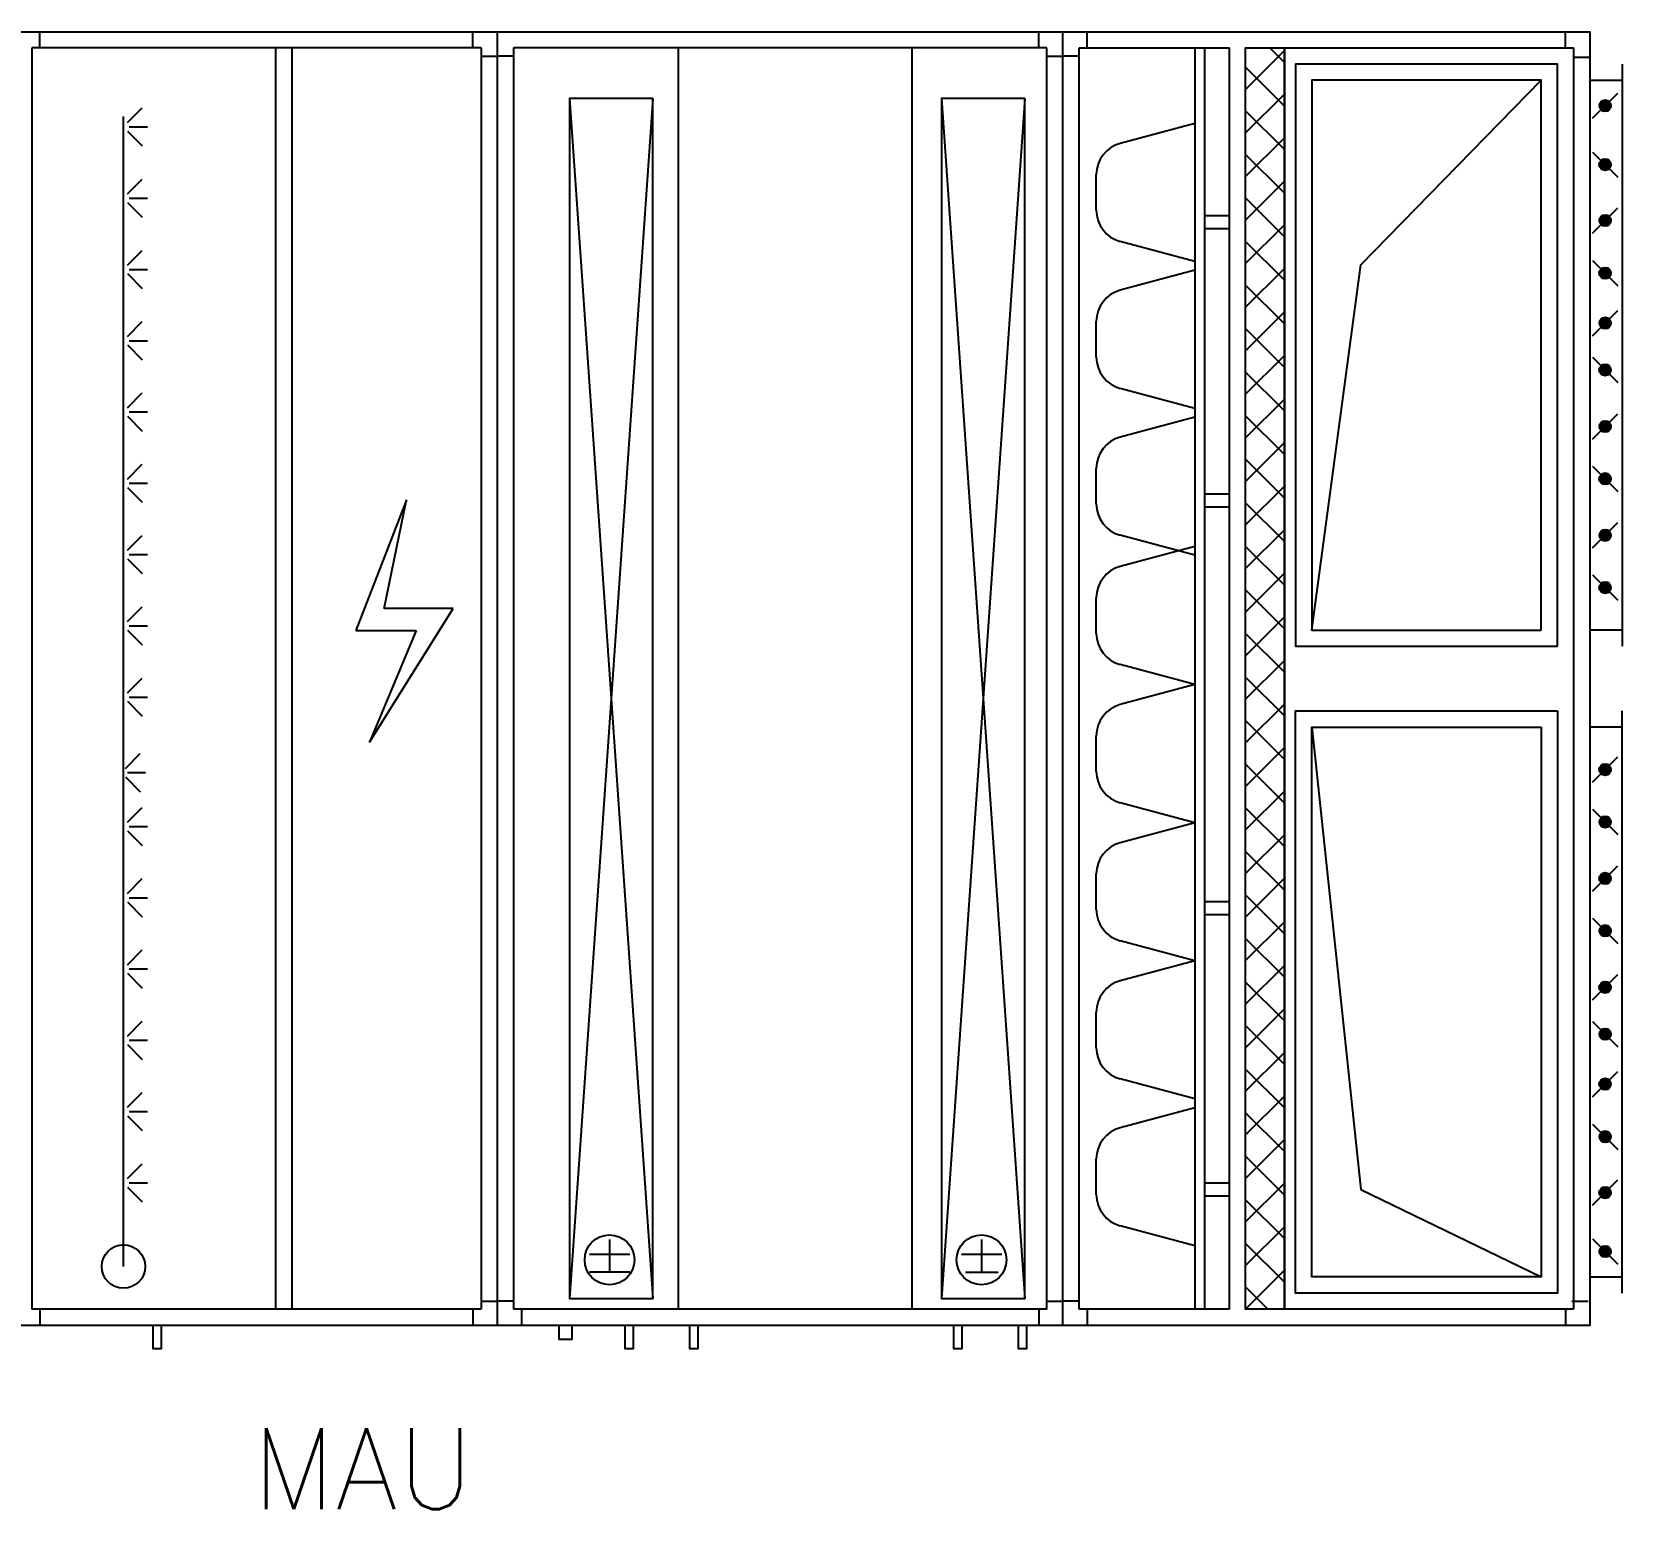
# Model space of a CAD drawing. Header units: millimetres. Extents: x -69706 to 52883, y -6882 to 68885.
# Drawn here: x 8259 to 13179, y 22637 to 27206 of the extents above; entities that cross this region are included whole.
import ezdxf

# ---------------------------------------------------------------- set-up
doc = ezdxf.new("R2010")
doc.units = ezdxf.units.MM
doc.layers.add('ac-SB', color=7, linetype='Continuous', lineweight=13)
doc.layers.add('M-HVAC-TEXT', color=7, linetype='Continuous')
doc.styles.get("Standard").update_dxf_attribs({"font": 'arial.ttf'})

# ---------------------------------------------------------------- blocks, each defined once
blk = doc.blocks.new('A$C15852BBE')
at = {"layer": 'ac-SB', "lineweight": 25}
h = blk.add_hatch(dxfattribs=at)
h.set_pattern_fill('ANSI37', color=256, scale=30)
h.set_pattern_definition([(135, (2546920.57, 3496521.33), (67.351921, 67.351921), []), (45, (2546920.57, 3496521.33), (67.351921, -67.351921), [])])
h.paths.add_polyline_path([(1045.2, 3950), (1165.2, 3950), (1165.2, 50), (1045.2, 50)])
at = {"layer": 'ac-SB', "lineweight": -3}
h = blk.add_hatch(color=256, dxfattribs=at)
edge = h.paths.add_edge_path()
edge.add_arc((52.8, 3771.6), 17.9, 0, 360)
h = blk.add_hatch(color=256, dxfattribs=at)
edge = h.paths.add_edge_path()
edge.add_arc((52.9, 3589.3), 17.9, 0, 360)
h = blk.add_hatch(color=256, dxfattribs=at)
edge = h.paths.add_edge_path()
edge.add_arc((52.8, 3416.6), 17.9, 0, 360)
h = blk.add_hatch(color=256, dxfattribs=at)
edge = h.paths.add_edge_path()
edge.add_arc((52.9, 3253.7), 17.9, 0, 360)
h = blk.add_hatch(color=256, dxfattribs=at)
edge = h.paths.add_edge_path()
edge.add_arc((52.8, 3099.5), 17.9, 0, 360)
h = blk.add_hatch(color=256, dxfattribs=at)
edge = h.paths.add_edge_path()
edge.add_arc((52.9, 2954.4), 17.9, 0, 360)
h = blk.add_hatch(color=256, dxfattribs=at)
edge = h.paths.add_edge_path()
edge.add_arc((52.8, 2779.7), 17.9, 0, 360)
h = blk.add_hatch(color=256, dxfattribs=at)
edge = h.paths.add_edge_path()
edge.add_arc((52.9, 2617.9), 17.9, 0, 360)
h = blk.add_hatch(color=256, dxfattribs=at)
edge = h.paths.add_edge_path()
edge.add_arc((52.8, 2443.2), 17.9, 0, 360)
h = blk.add_hatch(color=256, dxfattribs=at)
edge = h.paths.add_edge_path()
edge.add_arc((52.9, 2281.4), 17.9, 0, 360)
h = blk.add_hatch(color=256, dxfattribs=at)
edge = h.paths.add_edge_path()
edge.add_arc((52.9, 1718.6), 17.9, 0, 360)
h = blk.add_hatch(color=256, dxfattribs=at)
edge = h.paths.add_edge_path()
edge.add_arc((52.8, 1556.8), 17.9, 0, 360)
h = blk.add_hatch(color=256, dxfattribs=at)
edge = h.paths.add_edge_path()
edge.add_arc((52.9, 1382.1), 17.9, 0, 360)
h = blk.add_hatch(color=256, dxfattribs=at)
edge = h.paths.add_edge_path()
edge.add_arc((52.8, 1220.3), 17.9, 0, 360)
h = blk.add_hatch(color=256, dxfattribs=at)
edge = h.paths.add_edge_path()
edge.add_arc((52.9, 1045.6), 17.9, 0, 360)
h = blk.add_hatch(color=256, dxfattribs=at)
edge = h.paths.add_edge_path()
edge.add_arc((52.8, 900.5), 17.9, 0, 360)
h = blk.add_hatch(color=256, dxfattribs=at)
edge = h.paths.add_edge_path()
edge.add_arc((52.9, 746.3), 17.9, 0, 360)
h = blk.add_hatch(color=256, dxfattribs=at)
edge = h.paths.add_edge_path()
edge.add_arc((52.8, 583.4), 17.9, 0, 360)
h = blk.add_hatch(color=256, dxfattribs=at)
edge = h.paths.add_edge_path()
edge.add_arc((52.9, 410.7), 17.9, 0, 360)
h = blk.add_hatch(color=256, dxfattribs=at)
edge = h.paths.add_edge_path()
edge.add_arc((52.8, 228.4), 17.9, 0, 360)
at = {"layer": 'ac-SB', "lineweight": 25}
for p, q in [((100.2, 0), (100.2, 4000)), ((175.2, 3950), (175.2, 4000)), ((1655.2, 3950), (1655.2, 4000)), ((1730.2, 4000), (1730.2, 0)), ((1730.2, 4000), (1730.2, 0)), ((1805.2, 3950), (1805.2, 4000)), ((3405.5, 3950), (3405.5, 4000)), ((3480.5, 0), (3480.5, 4000)), ((3555.5, 3950), (3555.5, 4000)), ((4895.2, 3950), (4895.2, 4000)), ((150.2, 3950), (1165.2, 3950)), ((150.2, 50), (150.2, 3950)), ((1045.2, 3950), (1045.2, 50)), ((1165.2, 3950), (1165.2, 50)), ((1165.2, 3950), (1165.2, 50)), ((1215.2, 3950), (1680.2, 3950)), ((1215.2, 3950), (1215.2, 50)), ((1292, 50), (1292, 3950)), ((1322, 50), (1322, 3950)), ((1680.2, 3950), (1680.2, 50)), ((1780.2, 3950), (3430.5, 3950)), ((1780.2, 3950), (1780.2, 50)), ((2197.1, 3950), (2197.1, 50)), ((2197.1, 3950), (2197.1, 50)), ((2919.2, 3950), (2919.2, 50)), ((3430.5, 50), (3430.5, 3950)), ((3530.5, 3950), (4920.2, 3950)), ((3530.5, 50), (3530.5, 3950)), ((4116.1, 50), (4116.1, 3950)), ((4166.1, 50), (4166.1, 3950)), ((4920.2, 50), (4920.2, 3950)), ((155.7, 3925), (105.7, 3925)), ((1680.2, 3925), (1730.2, 3925)), ((1780.2, 3925), (1730.2, 3925)), ((2105.8, 206.5), (1847.8, 3916.4)), ((1847.8, 206.5), (2105.8, 3916.4)), ((2998.6, 206.5), (3256.6, 3916.4)), ((3256.6, 206.5), (2998.6, 3916.4)), ((3430.5, 3925), (3480.5, 3925)), ((3530.5, 3925), (3480.5, 3925)), ((808.2, 3579.5), (250.2, 3850)), ((1930.3, 3836.8), (2031.4, 3836.8)), ((1982, 3734.2), (1982, 3836.8)), ((3070.5, 3835.2), (3195.2, 3835.2)), ((3132.7, 3734.2), (3132.7, 3836.8)), ((4636.8, 3818.1), (4636.8, 261.6)), ((1322, 3753.9), (1552.8, 3692)), ((1919.6, 3780.6), (2044.4, 3780.6)), ((3070.3, 3780.6), (3195.1, 3780.6)), ((1215.2, 3599.9), (1292, 3599.9)), ((1626.9, 3595.4), (1626.9, 3485.2)), ((4624.7, 3572.2), (4578.9, 3618.1)), ((960.2, 2150), (808.2, 3579.5)), ((1215.2, 3559.9), (1292, 3559.9)), ((4619, 3559.1), (4562.2, 3559.1)), ((4624.7, 3546), (4578.9, 3500.1)), ((4624.7, 3351.8), (4578.9, 3397.7)), ((1322, 3326.8), (1552.8, 3388.6)), ((1322, 3299.7), (1552.8, 3237.9)), ((4619, 3338.7), (4562.2, 3338.7)), ((4624.7, 3325.6), (4578.9, 3279.7)), ((4624.7, 3131.4), (4578.9, 3177.3)), ((1626.9, 3141.3), (1626.9, 3031.1)), ((4619, 3118.3), (4562.2, 3118.3)), ((4624.7, 3105.2), (4578.9, 3059.3)), ((4624.7, 2911), (4578.9, 2956.9)), ((1322, 2872.6), (1552.8, 2934.5)), ((1322, 2872.6), (1552.8, 2810.8)), ((4619, 2897.9), (4562.2, 2897.9)), ((4624.7, 2884.8), (4578.9, 2838.9)), ((1215.2, 2730), (1292, 2730)), ((1626.9, 2714.2), (1626.9, 2604)), ((4624.7, 2690.6), (4578.9, 2736.5)), ((1215.2, 2690), (1292, 2690)), ((4619, 2677.5), (4562.2, 2677.5)), ((4624.7, 2664.4), (4578.9, 2618.5)), ((4624.7, 2470.2), (4578.9, 2516.1)), ((4624.7, 2470.2), (4578.9, 2516.1)), ((1322, 2445.5), (1552.8, 2507.4)), ((1322, 2445.5), (1552.8, 2383.7)), ((4619, 2457.1), (4562.2, 2457.1)), ((4619, 2457.1), (4562.2, 2457.1)), ((4624.7, 2444), (4578.9, 2398.1)), ((4624.7, 2444), (4578.9, 2398.1)), ((4630.5, 2303.7), (4584.6, 2349.6)), ((1626.9, 2287.1), (1626.9, 2176.9)), ((4624.7, 2290.6), (4568, 2290.6)), ((4630.5, 2277.5), (4584.6, 2231.6)), ((3875.1, 2196.2), (3616.6, 1783.1)), ((3731.1, 1851.5), (3875.1, 2196.2)), ((4624.7, 2070.2), (4578.9, 2116.1)), ((1322, 2018.5), (1552.8, 2080.3)), ((1322, 2018.5), (1552.8, 1956.6)), ((4619, 2057.1), (4562.2, 2057.1)), ((4624.7, 2044), (4578.9, 1998.1)), ((4624.7, 1849.8), (4578.9, 1895.7)), ((960.2, 1850), (808.2, 720.5)), ((1626.9, 1860), (1626.9, 1749.8)), ((3918, 1851.6), (3731.1, 1851.5)), ((3760.8, 1446.8), (3918, 1851.6)), ((4619, 1836.7), (4562.2, 1836.7)), ((4624.7, 1823.6), (4578.9, 1777.7)), ((3616.6, 1783.1), (3830.4, 1783.1)), ((3830.4, 1783.1), (3760.8, 1446.8)), ((4624.7, 1629.4), (4578.9, 1675.3)), ((1322, 1591.4), (1552.8, 1653.2)), ((1322, 1618.5), (1552.8, 1556.6)), ((4619, 1616.3), (4562.2, 1616.3)), ((4624.7, 1603.2), (4578.9, 1557.3)), ((1215.2, 1469.7), (1292, 1469.7)), ((1215.2, 1429.7), (1292, 1429.7)), ((1626.9, 1460), (1626.9, 1349.8)), ((4624.7, 1409), (4578.9, 1454.9)), ((4619, 1395.9), (4562.2, 1395.9)), ((4624.7, 1382.8), (4578.9, 1336.9)), ((1322, 1191.4), (1552.8, 1253.2)), ((4624.7, 1188.6), (4578.9, 1234.5)), ((1322, 1164.3), (1552.8, 1102.4)), ((4619, 1175.5), (4562.2, 1175.5)), ((4624.7, 1162.4), (4578.9, 1116.5)), ((1626.9, 1005.9), (1626.9, 895.6)), ((4624.7, 968.2), (4578.9, 1014.1)), ((4619, 955.1), (4562.2, 955.1)), ((4624.7, 942), (4578.9, 896.1)), ((1322, 737.2), (1552.8, 799.1)), ((4624.7, 747.8), (4578.9, 793.7)), ((808.2, 720.5), (250.2, 150)), ((1322, 710.1), (1552.8, 648.3)), ((4619, 734.7), (4562.2, 734.7)), ((4624.7, 721.6), (4578.9, 675.7)), ((1215.2, 609.4), (1292, 609.4)), ((1215.2, 569.4), (1292, 569.4)), ((1626.9, 551.7), (1626.9, 441.5)), ((4624.7, 527.4), (4578.9, 573.3)), ((4619, 514.3), (4562.2, 514.3)), ((4624.7, 501.2), (4578.9, 455.3)), ((1322, 283), (1552.8, 344.9)), ((4624.7, 307), (4578.9, 352.9)), ((4619, 293.9), (4562.2, 293.9)), ((4624.7, 280.8), (4578.9, 234.9)), ((150.2, 78), (100.2, 78)), ((1165.2, 50), (150.2, 50)), ((175.2, 50), (175.2, 0)), ((1680.2, 50), (1215.2, 50)), ((1655.2, 50), (1655.2, 0)), ((1680.2, 75), (1730.2, 75)), ((1780.2, 75), (1730.2, 75)), ((1780.2, 50), (3430.5, 50)), ((1805.2, 50), (1805.2, 0)), ((3430.5, 75), (3480.5, 75)), ((3530.5, 75), (3480.5, 75)), ((3530.5, 50), (4920.2, 50)), ((3555.5, 50), (3555.5, 0)), ((4895.2, 50), (4895.2, 0))]:
    blk.add_line(p, q, dxfattribs=at)
at = {"layer": 'ac-SB', "lineweight": -3}
for p, q in [((0, 3900), (0, 2100)), ((100.2, 3850), (0, 3850)), ((91.9, 3732.5), (13.7, 3810.8)), ((91.9, 3628.3), (13.7, 3550.1)), ((91.9, 3377.4), (13.7, 3455.7)), ((91.9, 3292.7), (13.7, 3214.5)), ((91.9, 3060.4), (13.7, 3138.6)), ((91.9, 2993.5), (13.7, 2915.2)), ((91.9, 2740.6), (13.7, 2818.8)), ((91.9, 2657), (13.7, 2578.7)), ((91.9, 2404.1), (13.7, 2482.3)), ((91.9, 2320.5), (13.7, 2242.2)), ((0, 2150), (100.2, 2150)), ((0, 100), (0, 1900)), ((0, 1850), (100.2, 1850)), ((91.9, 1679.5), (13.7, 1757.8)), ((91.9, 1595.9), (13.7, 1517.7)), ((91.9, 1343), (13.7, 1421.3)), ((91.9, 1259.4), (13.7, 1181.2)), ((91.9, 1006.5), (13.7, 1084.8)), ((91.9, 939.6), (13.7, 861.4)), ((91.9, 707.3), (13.7, 785.5)), ((91.9, 622.6), (13.7, 544.3)), ((91.9, 371.7), (13.7, 449.9)), ((91.9, 267.5), (13.7, 189.2)), ((100.2, 150), (0, 150))]:
    blk.add_line(p, q, dxfattribs=at)
at = {"layer": 'ac-SB', "lineweight": 25}
for points in [[(1841.9, 4000), (1868.5, 4000), (1868.5, 4071.3), (1841.9, 4071.3)], [(2041.9, 4000), (2068.5, 4000), (2068.5, 4071.3), (2041.9, 4071.3)], [(2858.8, 4000), (2885.4, 4000), (2885.4, 4071.3), (2858.8, 4071.3)], [(3058.8, 4000), (3085.4, 4000), (3085.4, 4071.3), (3058.8, 4071.3)], [(3248.2, 4000), (3290, 4000), (3290, 4042.3), (3248.2, 4042.3)], [(4518.8, 4000), (4545.4, 4000), (4545.4, 4071.3), (4518.8, 4071.3)], [(7900.2, 0), (100.2, 0), (100.2, 4000), (7900.2, 4000)], [(1045.2, 3950), (1165.2, 3950), (1165.2, 50), (1045.2, 50)], [(200.2, 2100), (200.2, 3900), (1010.2, 3900), (1010.2, 2100)], [(1847.8, 206.5), (2105.8, 206.5), (2105.8, 3916.4), (1847.8, 3916.4)], [(2998.6, 206.5), (3256.6, 206.5), (3256.6, 3916.4), (2998.6, 3916.4)], [(250.2, 2150), (250.2, 3850), (960.2, 3850), (960.2, 2150)], [(200.2, 1900), (200.2, 100), (1010.2, 100), (1010.2, 1900)], [(250.2, 1850), (250.2, 150), (960.2, 150), (960.2, 1850)]]:
    blk.add_lwpolyline(points, close=True, dxfattribs=at)
for centre, radius in [((1982, 3797.4), 77), ((3132.8, 3797.4), 77), ((4636.8, 3818.1), 67.1)]:
    blk.add_circle(centre, radius, dxfattribs=at)
at = {"layer": 'ac-SB', "lineweight": -3}
for centre in [(52.8, 3771.6), (52.9, 3589.3), (52.8, 3416.6), (52.9, 3253.7), (52.8, 3099.5), (52.9, 2954.4), (52.8, 2779.7), (52.9, 2617.9), (52.8, 2443.2), (52.9, 2281.4), (52.9, 1718.6), (52.8, 1556.8), (52.9, 1382.1), (52.8, 1220.3), (52.9, 1045.6), (52.8, 900.5), (52.9, 746.3), (52.8, 583.4), (52.9, 410.7), (52.8, 228.4)]:
    blk.add_circle(centre, 17.9, dxfattribs=at)
at = {"layer": 'ac-SB', "lineweight": 25}
for centre, start, end in [((1526.9, 3595.4), 0, 75), ((1526.9, 3485.2), 285, 0), ((1526.9, 3141.3), 0, 75), ((1526.9, 3031.1), 285, 0), ((1526.9, 2714.2), 0, 75), ((1526.9, 2604), 285, 0), ((1526.9, 2287.1), 0, 75), ((1526.9, 2176.9), 285, 0), ((1526.9, 1860), 0, 75), ((1526.9, 1749.8), 285, 0), ((1526.9, 1460), 0, 75), ((1526.9, 1349.8), 285, 0), ((1526.9, 1005.9), 0, 75), ((1526.9, 895.6), 285, 0), ((1526.9, 551.7), 0, 75), ((1526.9, 441.5), 285, 0)]:
    blk.add_arc(centre, 100, start, end, dxfattribs=at)

msp = doc.modelspace()

# ---------------------------------------------------------------- block references
at = {"layer": 'ac-SB', "rotation": 180}
msp.add_blockref('A$C15852BBE', (13179.315, 27205.514), dxfattribs=at)

# ---------------------------------------------------------------- texts
at = {"layer": 'M-HVAC-TEXT', "extrusion": (9.56038e-16, 2.11289e-08, 1), "insert": (9283.634, 22637.26), "char_height": 250, "width": 2556.23672, "attachment_point": 8, "text_direction": (1, 1e-06, 0)}
msp.add_mtext('{\\Fromans|c136;MAU}', dxfattribs=at)

doc.saveas('drawing.dxf')
